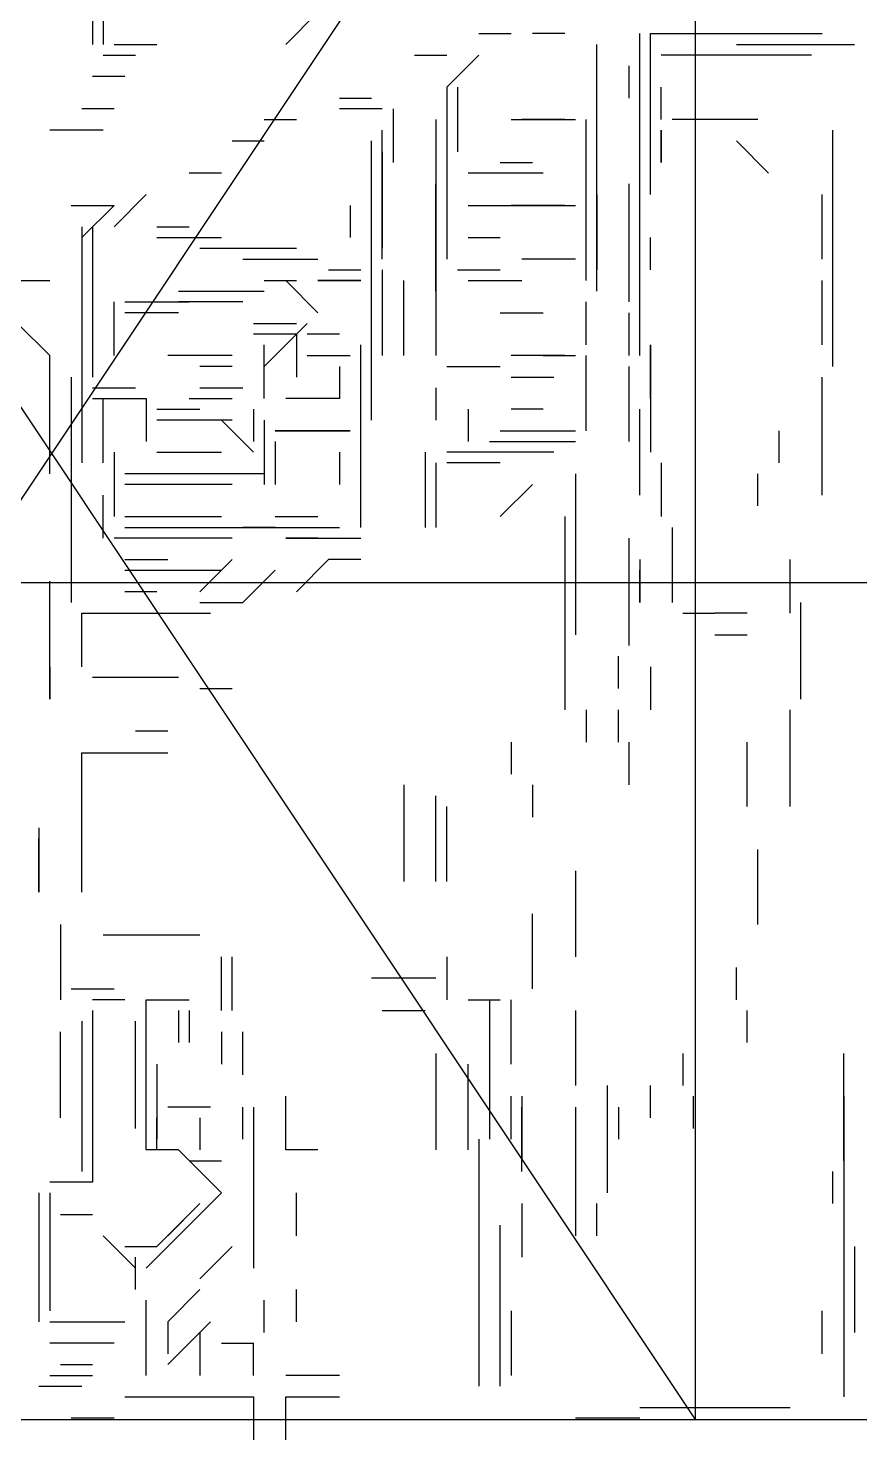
# Model space of a CAD drawing. Extents: x 34 to 168, y 38 to 138.
# Drawn here: x 61.63 to 74.55, y 54.69 to 76.6 of the extents above; entities that cross this region are included whole.
import ezdxf

# ---------------------------------------------------------------- set-up
doc = ezdxf.new("R2010")
doc.units = 0
doc.layers.add('STRUCTURE', color=1, linetype='CONTINUOUS')

msp = doc.modelspace()

# ---------------------------------------------------------------- linework, layer by layer
for p, q in [((62.8003, 79.8536), (62.8003, 76.5203)), ((62.8003, 79.8536), (62.8003, 76.3536)), ((62.6337, 78.8536), (62.6337, 76.3536)), ((62.6337, 78.5203), (62.6337, 76.3536)), ((62.6337, 78.5203), (62.6337, 76.3536)), ((62.6337, 78.3536), (62.6337, 76.3536)), ((66.1337, 76.8536), (65.6337, 76.3536)), ((68.6337, 76.5203), (69.1337, 76.5203)), ((69.967, 76.5203), (69.467, 76.5203)), ((71.1337, 73.5203), (71.1337, 76.5203)), ((71.1337, 74.8536), (71.1337, 76.5203)), ((71.3003, 75.8536), (71.3003, 76.5203)), ((71.3003, 76.5203), (73.967, 76.5203)), ((71.3003, 75.687), (71.3003, 76.5203)), ((71.3003, 75.187), (71.3003, 76.5203)), ((71.3003, 76.5203), (73.967, 76.5203)), ((71.3003, 74.0203), (71.3003, 76.5203)), ((71.3003, 74.187), (71.3003, 76.5203)), ((71.3003, 75.687), (71.3003, 76.5203)), ((71.3003, 75.187), (71.3003, 76.5203)), ((71.3003, 76.5203), (73.967, 76.5203)), ((71.467, 76.5203), (72.467, 76.5203)), ((71.6337, 76.5203), (73.467, 76.5203)), ((71.6337, 76.5203), (73.8003, 76.5203)), ((71.6337, 76.5203), (73.6337, 76.5203)), ((71.6337, 76.5203), (73.467, 76.5203)), ((62.967, 76.3536), (63.467, 76.3536)), ((63.1337, 76.3536), (63.6337, 76.3536)), ((63.1337, 76.3536), (63.6337, 76.3536)), ((63.1337, 76.3536), (63.6337, 76.3536)), ((63.1337, 76.3536), (63.6337, 76.3536)), ((63.1337, 76.3536), (63.6337, 76.3536)), ((63.1337, 76.3536), (63.6337, 76.3536)), ((70.467, 74.3536), (70.467, 76.3536)), ((70.467, 75.3536), (70.467, 76.3536)), ((72.6337, 76.3536), (74.467, 76.3536)), ((62.8003, 76.187), (63.3003, 76.187)), ((67.6337, 76.187), (68.1337, 76.187)), ((68.6337, 76.187), (68.1337, 75.687)), ((68.6337, 76.187), (68.1337, 75.687)), ((68.6337, 76.187), (68.1337, 75.687)), ((68.6337, 76.187), (68.1337, 75.687)), ((68.6337, 76.187), (68.1337, 75.687)), ((68.6337, 76.187), (68.1337, 75.687)), ((68.6337, 76.187), (68.1337, 75.687)), ((73.8003, 76.187), (71.467, 76.187)), ((63.1337, 75.8536), (62.6337, 75.8536)), ((70.967, 75.5203), (70.967, 76.0203)), ((68.1337, 75.687), (68.1337, 74.687)), ((68.1337, 75.687), (68.1337, 74.5203)), ((68.1337, 75.687), (68.1337, 74.8536)), ((68.1337, 75.687), (68.1337, 75.187)), ((68.1337, 75.687), (68.1337, 74.687)), ((68.1337, 75.687), (68.1337, 74.687)), ((68.1337, 75.687), (68.1337, 74.5203)), ((68.3003, 75.687), (68.3003, 74.687)), ((71.467, 75.187), (71.467, 75.687)), ((66.467, 75.5203), (66.967, 75.5203)), ((62.967, 75.3536), (62.467, 75.3536)), ((65.3003, 75.187), (65.8003, 75.187)), ((65.3003, 75.187), (65.8003, 75.187)), ((65.3003, 75.187), (65.8003, 75.187)), ((65.3003, 75.187), (65.8003, 75.187)), ((67.1337, 75.3536), (66.467, 75.3536)), ((67.1337, 75.3536), (66.6337, 75.3536)), ((67.3003, 75.3536), (67.3003, 74.8536)), ((67.967, 75.187), (67.967, 71.5203)), ((67.967, 75.187), (67.967, 71.5203)), ((69.1337, 75.187), (70.1337, 75.187)), ((69.967, 75.187), (69.3003, 75.187)), ((70.3003, 73.3536), (70.3003, 75.187)), ((70.467, 72.5203), (70.467, 75.187)), ((72.967, 75.187), (71.6337, 75.187)), ((72.967, 75.187), (71.6337, 75.187)), ((62.8003, 75.0203), (61.967, 75.0203)), ((67.1337, 73.187), (67.1337, 75.0203)), ((67.1337, 73.5203), (67.1337, 75.0203)), ((67.1337, 73.0203), (67.1337, 75.0203)), ((67.1337, 73.0203), (67.1337, 75.0203)), ((67.1337, 73.0203), (67.1337, 75.0203)), ((67.1337, 73.187), (67.1337, 75.0203)), ((67.1337, 73.187), (67.1337, 75.0203)), ((67.1337, 73.187), (67.1337, 75.0203)), ((67.1337, 73.0203), (67.1337, 75.0203)), ((67.3003, 75.0203), (67.3003, 74.5203)), ((67.3003, 75.0203), (67.3003, 74.5203)), ((67.967, 75.0203), (67.967, 71.687)), ((71.467, 75.0203), (71.467, 74.5203)), ((71.467, 74.5203), (71.467, 75.0203)), ((71.467, 75.0203), (71.467, 74.5203)), ((71.467, 74.5203), (71.467, 75.0203)), ((74.1337, 71.3536), (74.1337, 75.0203)), ((64.8003, 74.8536), (65.3003, 74.8536)), ((66.967, 73.0203), (66.967, 74.8536)), ((66.967, 73.0203), (66.967, 74.8536)), ((66.967, 73.187), (66.967, 74.8536)), ((67.1337, 73.0203), (67.1337, 74.8536)), ((73.1337, 74.3536), (72.6337, 74.8536)), ((67.1337, 74.687), (67.1337, 73.187)), ((67.967, 74.5203), (67.967, 72.187)), ((67.967, 74.5203), (67.967, 71.687)), ((67.967, 74.5203), (67.967, 72.187)), ((67.967, 74.5203), (67.967, 72.187)), ((68.1337, 74.5203), (68.1337, 73.187)), ((68.967, 74.5203), (69.467, 74.5203)), ((64.6337, 74.3536), (64.1337, 74.3536)), ((64.6337, 74.3536), (64.1337, 74.3536)), ((64.6337, 74.3536), (64.1337, 74.3536)), ((67.967, 74.3536), (67.967, 71.5203)), ((67.967, 74.3536), (67.967, 72.187)), ((67.967, 74.3536), (67.967, 72.187)), ((68.1337, 74.3536), (68.1337, 73.0203)), ((69.6337, 74.3536), (68.467, 74.3536)), ((67.967, 72.5203), (67.967, 74.187)), ((70.967, 73.187), (70.967, 74.187)), ((63.467, 74.0203), (62.967, 73.5203)), ((70.467, 74.0203), (70.467, 73.187)), ((70.467, 72.5203), (70.467, 74.0203)), ((71.1337, 72.3536), (71.1337, 74.0203)), ((71.1337, 72.3536), (71.1337, 74.0203)), ((73.967, 73.0203), (73.967, 74.0203)), ((73.967, 73.0203), (73.967, 74.0203)), ((62.3003, 73.8536), (62.967, 73.8536)), ((62.967, 73.8536), (62.467, 73.3536)), ((62.967, 73.8536), (62.467, 73.3536)), ((62.967, 73.8536), (62.467, 73.3536)), ((62.967, 73.8536), (62.467, 73.3536)), ((66.6337, 73.8536), (66.6337, 73.3536)), ((68.467, 73.8536), (70.1337, 73.8536)), ((69.967, 73.8536), (69.1337, 73.8536)), ((70.467, 72.8536), (70.467, 73.8536)), ((62.467, 73.5203), (62.467, 71.3536)), ((62.6337, 73.5203), (62.6337, 73.0203)), ((62.6337, 73.5203), (62.6337, 71.5203)), ((62.6337, 73.5203), (62.6337, 73.0203)), ((62.6337, 73.5203), (62.6337, 72.8536)), ((62.6337, 73.5203), (62.6337, 71.187)), ((63.6337, 73.5203), (64.1337, 73.5203)), ((70.3003, 72.687), (70.3003, 73.5203)), ((62.467, 73.3536), (62.467, 69.8536)), ((62.467, 73.3536), (62.467, 70.187)), ((62.467, 73.3536), (62.467, 70.187)), ((63.6337, 73.3536), (64.1337, 73.3536)), ((64.1337, 73.3536), (64.6337, 73.3536)), ((66.967, 72.8536), (66.967, 73.3536)), ((68.467, 73.3536), (68.967, 73.3536)), ((70.467, 73.3536), (70.467, 72.8536)), ((70.467, 73.3536), (70.467, 72.8536)), ((70.967, 72.3536), (70.967, 73.3536)), ((71.1337, 71.5203), (71.1337, 73.3536)), ((71.3003, 72.8536), (71.3003, 73.3536)), ((62.467, 73.0203), (62.467, 71.0203)), ((62.467, 73.0203), (62.467, 72.5203)), ((64.3003, 73.187), (64.8003, 73.187)), ((64.8003, 73.187), (65.467, 73.187)), ((64.967, 73.0203), (65.467, 73.0203)), ((64.967, 73.0203), (65.6337, 73.0203)), ((65.3003, 73.187), (65.8003, 73.187)), ((65.6337, 73.0203), (66.1337, 73.0203)), ((66.967, 71.8536), (66.967, 73.0203)), ((66.967, 71.8536), (66.967, 73.0203)), ((66.967, 71.8536), (66.967, 73.0203)), ((70.1337, 73.0203), (69.3003, 73.0203)), ((66.3003, 72.8536), (66.8003, 72.8536)), ((66.967, 70.5203), (66.967, 72.8536)), ((66.967, 71.3536), (66.967, 72.8536)), ((66.967, 71.687), (66.967, 72.8536)), ((66.967, 71.687), (66.967, 72.8536)), ((66.967, 71.3536), (66.967, 72.8536)), ((67.1337, 72.8536), (67.1337, 71.5203)), ((68.3003, 72.8536), (68.967, 72.8536)), ((60.8003, 72.687), (61.967, 72.687)), ((65.3003, 72.687), (65.8003, 72.687)), ((65.6337, 72.687), (66.1337, 72.187)), ((66.1337, 72.687), (66.8003, 72.687)), ((66.1337, 72.687), (66.6337, 72.687)), ((66.6337, 72.687), (66.1337, 72.687)), ((66.1337, 72.687), (66.8003, 72.687)), ((66.8003, 72.687), (66.1337, 72.687)), ((67.467, 71.5203), (67.467, 72.687)), ((68.467, 72.687), (69.3003, 72.687)), ((68.6337, 72.687), (69.1337, 72.687)), ((73.967, 71.687), (73.967, 72.687)), ((73.967, 71.687), (73.967, 72.687)), ((62.6337, 72.5203), (62.6337, 71.687)), ((62.967, 71.5203), (62.967, 72.3536)), ((63.1337, 72.3536), (63.8003, 72.3536)), ((63.3003, 72.3536), (63.967, 72.3536)), ((63.467, 72.3536), (64.1337, 72.3536)), ((63.467, 72.3536), (64.1337, 72.3536)), ((63.967, 72.5203), (65.1337, 72.5203)), ((64.967, 72.3536), (63.967, 72.3536)), ((64.1337, 72.5203), (65.3003, 72.5203)), ((64.967, 72.3536), (64.467, 72.3536)), ((64.967, 72.3536), (64.467, 72.3536)), ((64.6337, 72.5203), (65.3003, 72.5203)), ((64.6337, 72.5203), (65.1337, 72.5203)), ((64.6337, 72.5203), (65.3003, 72.5203)), ((64.8003, 72.5203), (65.3003, 72.5203)), ((64.8003, 72.5203), (65.3003, 72.5203)), ((70.3003, 71.687), (70.3003, 72.3536)), ((63.8003, 72.187), (63.1337, 72.187)), ((63.967, 72.187), (63.1337, 72.187)), ((68.967, 72.187), (69.6337, 72.187)), ((70.967, 71.5203), (70.967, 72.187)), ((70.967, 71.5203), (70.967, 72.187)), ((61.967, 71.5203), (61.467, 72.0203)), ((62.467, 72.0203), (62.467, 71.187)), ((65.1337, 72.0203), (65.8003, 72.0203)), ((65.1337, 72.0203), (65.8003, 72.0203)), ((65.1337, 72.0203), (65.8003, 72.0203)), ((65.1337, 72.0203), (65.8003, 72.0203)), ((65.967, 72.0203), (65.3003, 71.3536)), ((62.467, 71.8536), (62.467, 71.187)), ((62.467, 71.8536), (62.467, 71.187)), ((65.8003, 71.8536), (65.1337, 71.8536)), ((65.3003, 70.8536), (65.3003, 71.687)), ((65.3003, 70.8536), (65.3003, 71.687)), ((65.3003, 70.8536), (65.3003, 71.687)), ((65.8003, 71.8536), (65.8003, 71.187)), ((65.8003, 71.687), (65.8003, 71.187)), ((65.8003, 71.687), (65.8003, 71.187)), ((66.467, 71.8536), (65.967, 71.8536)), ((66.8003, 68.8536), (66.8003, 71.687)), ((66.8003, 68.8536), (66.8003, 71.687)), ((71.3003, 70.8536), (71.3003, 71.687)), ((71.3003, 71.687), (71.3003, 70.0203)), ((61.967, 69.687), (61.967, 71.5203)), ((64.6337, 71.5203), (63.8003, 71.5203)), ((64.8003, 71.5203), (63.967, 71.5203)), ((64.8003, 71.5203), (63.967, 71.5203)), ((65.3003, 71.0203), (65.3003, 71.5203)), ((65.3003, 70.8536), (65.3003, 71.5203)), ((65.3003, 71.0203), (65.3003, 71.5203)), ((65.3003, 71.0203), (65.3003, 71.5203)), ((65.967, 71.5203), (66.6337, 71.5203)), ((66.8003, 68.8536), (66.8003, 71.5203)), ((66.8003, 68.8536), (66.8003, 71.5203)), ((69.967, 71.5203), (69.1337, 71.5203)), ((69.6337, 71.5203), (70.1337, 71.5203)), ((70.3003, 70.5203), (70.3003, 71.5203)), ((64.8003, 71.3536), (64.3003, 71.3536)), ((65.3003, 70.8536), (65.3003, 71.3536)), ((66.467, 71.3536), (66.467, 70.8536)), ((68.1337, 71.3536), (68.6337, 71.3536)), ((68.1337, 71.3536), (68.8003, 71.3536)), ((68.1337, 71.3536), (68.8003, 71.3536)), ((68.1337, 71.3536), (68.8003, 71.3536)), ((68.3003, 71.3536), (68.8003, 71.3536)), ((68.467, 71.3536), (68.967, 71.3536)), ((70.967, 70.187), (70.967, 71.3536)), ((62.3003, 71.187), (62.3003, 69.3536)), ((62.6337, 71.0203), (63.3003, 71.0203)), ((62.6337, 71.0203), (63.3003, 71.0203)), ((62.6337, 71.0203), (63.1337, 71.0203)), ((64.3003, 71.0203), (64.967, 71.0203)), ((66.8003, 70.5203), (66.8003, 71.187)), ((66.967, 70.5203), (66.967, 71.0203)), ((66.967, 70.5203), (66.967, 71.0203)), ((67.967, 71.0203), (67.967, 70.5203)), ((69.1337, 71.187), (69.8003, 71.187)), ((70.3003, 70.3536), (70.3003, 71.0203)), ((70.3003, 70.3536), (70.3003, 71.0203)), ((73.967, 69.3536), (73.967, 71.187)), ((62.6337, 70.8536), (63.467, 70.8536)), ((62.8003, 69.8536), (62.8003, 70.8536)), ((62.8003, 70.8536), (63.467, 70.8536)), ((62.8003, 70.187), (62.8003, 70.8536)), ((62.8003, 70.8536), (63.467, 70.8536)), ((62.8003, 70.187), (62.8003, 70.8536)), ((62.8003, 70.8536), (63.467, 70.8536)), ((63.467, 70.8536), (63.467, 70.187)), ((64.1337, 70.8536), (64.6337, 70.8536)), ((64.1337, 70.8536), (64.6337, 70.8536)), ((64.3003, 70.8536), (64.8003, 70.8536)), ((66.1337, 70.8536), (65.6337, 70.8536)), ((66.1337, 70.8536), (65.6337, 70.8536)), ((66.467, 70.8536), (65.8003, 70.8536)), ((63.6337, 70.687), (64.3003, 70.687)), ((63.6337, 70.687), (64.1337, 70.687)), ((63.6337, 70.687), (64.1337, 70.687)), ((63.6337, 70.687), (64.3003, 70.687)), ((65.1337, 70.687), (65.1337, 70.187)), ((68.467, 70.687), (68.467, 70.187)), ((68.467, 70.687), (68.467, 70.187)), ((69.6337, 70.687), (69.1337, 70.687)), ((71.1337, 69.3536), (71.1337, 70.687)), ((64.6337, 70.5203), (63.6337, 70.5203)), ((64.6337, 70.5203), (63.6337, 70.5203)), ((64.467, 70.5203), (63.6337, 70.5203)), ((64.8003, 70.5203), (63.8003, 70.5203)), ((64.6337, 70.5203), (63.8003, 70.5203)), ((64.6337, 70.5203), (63.8003, 70.5203)), ((64.6337, 70.5203), (63.8003, 70.5203)), ((64.6337, 70.5203), (63.967, 70.5203)), ((65.1337, 70.0203), (64.6337, 70.5203)), ((65.1337, 70.0203), (64.6337, 70.5203)), ((65.1337, 70.0203), (64.6337, 70.5203)), ((65.3003, 70.5203), (65.3003, 69.687)), ((65.467, 70.3536), (66.467, 70.3536)), ((66.467, 70.3536), (65.467, 70.3536)), ((65.467, 70.3536), (66.467, 70.3536)), ((66.467, 70.3536), (65.467, 70.3536)), ((66.6337, 70.3536), (65.467, 70.3536)), ((66.6337, 70.3536), (65.467, 70.3536)), ((65.6337, 70.3536), (66.6337, 70.3536)), ((65.6337, 70.3536), (66.1337, 70.3536)), ((66.8003, 68.8536), (66.8003, 70.3536)), ((66.8003, 68.8536), (66.8003, 70.3536)), ((68.967, 70.3536), (70.1337, 70.3536)), ((69.1337, 70.3536), (69.967, 70.3536)), ((73.3003, 69.8536), (73.3003, 70.3536)), ((65.3003, 70.187), (65.3003, 69.5203)), ((65.3003, 70.187), (65.3003, 69.687)), ((65.3003, 70.187), (65.3003, 69.5203)), ((65.467, 70.187), (65.467, 69.5203)), ((68.8003, 70.187), (69.6337, 70.187)), ((68.8003, 70.187), (69.6337, 70.187)), ((68.967, 70.187), (69.8003, 70.187)), ((68.967, 70.187), (69.967, 70.187)), ((69.1337, 70.187), (70.1337, 70.187)), ((69.1337, 70.187), (70.1337, 70.187)), ((62.967, 70.0203), (62.967, 69.5203)), ((63.6337, 70.0203), (64.6337, 70.0203)), ((63.6337, 70.0203), (64.467, 70.0203)), ((63.6337, 70.0203), (64.6337, 70.0203)), ((63.6337, 70.0203), (64.6337, 70.0203)), ((63.6337, 70.0203), (64.6337, 70.0203)), ((63.6337, 70.0203), (64.6337, 70.0203)), ((66.467, 70.0203), (66.467, 69.5203)), ((66.8003, 68.8536), (66.8003, 70.0203)), ((66.8003, 68.8536), (66.8003, 70.0203)), ((66.8003, 68.8536), (66.8003, 70.0203)), ((67.8003, 70.0203), (67.8003, 68.8536)), ((69.8003, 70.0203), (68.1337, 70.0203)), ((69.3003, 70.0203), (68.1337, 70.0203)), ((69.6337, 70.0203), (68.967, 70.0203)), ((69.6337, 70.0203), (68.967, 70.0203)), ((66.8003, 68.8536), (66.8003, 69.8536)), ((67.8003, 69.8536), (67.8003, 68.8536)), ((67.8003, 69.8536), (67.8003, 68.8536)), ((67.967, 69.8536), (67.967, 69.0203)), ((67.967, 69.8536), (67.967, 69.0203)), ((67.967, 69.8536), (67.967, 69.0203)), ((68.967, 69.8536), (68.1337, 69.8536)), ((71.467, 69.8536), (71.467, 69.0203)), ((62.3003, 69.5203), (62.3003, 67.687)), ((62.967, 69.5203), (62.967, 69.0203)), ((65.1337, 69.687), (63.1337, 69.687)), ((65.3003, 69.687), (63.1337, 69.687)), ((65.1337, 69.687), (63.1337, 69.687)), ((65.1337, 69.687), (63.1337, 69.687)), ((64.8003, 69.5203), (63.1337, 69.5203)), ((64.467, 69.687), (63.467, 69.687)), ((64.8003, 69.687), (63.8003, 69.687)), ((67.967, 69.687), (67.967, 68.8536)), ((68.967, 69.0203), (69.467, 69.5203)), ((68.967, 69.0203), (69.467, 69.5203)), ((68.967, 69.0203), (69.467, 69.5203)), ((68.967, 69.0203), (69.467, 69.5203)), ((70.1337, 69.687), (70.1337, 68.3536)), ((70.1337, 69.687), (70.1337, 67.187)), ((70.1337, 69.687), (70.1337, 67.687)), ((70.1337, 69.687), (70.1337, 67.187)), ((72.967, 69.187), (72.967, 69.687)), ((62.3003, 69.3536), (62.3003, 68.187)), ((62.3003, 69.3536), (62.3003, 68.187)), ((62.8003, 68.687), (62.8003, 69.3536)), ((67.8003, 69.3536), (67.8003, 68.8536)), ((63.1337, 69.0203), (63.6337, 69.0203)), ((63.1337, 68.8536), (64.967, 68.8536)), ((63.1337, 68.8536), (64.967, 68.8536)), ((63.1337, 68.8536), (64.967, 68.8536)), ((63.1337, 68.8536), (64.967, 68.8536)), ((63.3003, 69.0203), (64.6337, 69.0203)), ((63.3003, 68.8536), (64.967, 68.8536)), ((63.467, 68.8536), (64.967, 68.8536)), ((63.467, 68.8536), (64.967, 68.8536)), ((63.467, 68.8536), (66.3003, 68.8536)), ((63.6337, 68.8536), (64.1337, 68.8536)), ((63.8003, 68.8536), (66.467, 68.8536)), ((64.8003, 68.8536), (65.3003, 68.8536)), ((65.467, 68.8536), (64.967, 68.8536)), ((65.467, 68.8536), (64.967, 68.8536)), ((65.467, 68.8536), (64.967, 68.8536)), ((65.467, 69.0203), (66.1337, 69.0203)), ((65.467, 68.8536), (66.1337, 68.8536)), ((65.467, 68.8536), (65.967, 68.8536)), ((65.467, 68.8536), (66.1337, 68.8536)), ((65.467, 68.8536), (66.1337, 68.8536)), ((69.967, 69.0203), (69.967, 66.5203)), ((71.6337, 68.8536), (71.6337, 67.687)), ((64.8003, 68.687), (62.967, 68.687)), ((64.8003, 68.687), (62.967, 68.687)), ((64.8003, 68.687), (62.967, 68.687)), ((63.8003, 68.687), (63.1337, 68.687)), ((64.467, 68.687), (63.1337, 68.687)), ((64.1337, 68.687), (63.1337, 68.687)), ((63.8003, 68.687), (63.1337, 68.687)), ((63.6337, 68.687), (63.1337, 68.687)), ((63.6337, 68.687), (63.1337, 68.687)), ((66.1337, 68.687), (65.6337, 68.687)), ((65.6337, 68.687), (66.6337, 68.687)), ((66.1337, 68.687), (65.6337, 68.687)), ((66.1337, 68.687), (65.6337, 68.687)), ((65.8003, 68.687), (66.8003, 68.687)), ((65.8003, 68.687), (66.6337, 68.687)), ((65.8003, 68.687), (66.6337, 68.687)), ((66.1337, 68.687), (66.6337, 68.687)), ((70.967, 67.0203), (70.967, 68.687)), ((63.1337, 68.3536), (63.8003, 68.3536)), ((63.1337, 68.3536), (63.8003, 68.3536)), ((63.1337, 68.3536), (63.6337, 68.3536)), ((63.1337, 68.3536), (63.6337, 68.3536)), ((63.1337, 68.187), (64.1337, 68.187)), ((63.1337, 68.187), (64.467, 68.187)), ((63.1337, 68.187), (64.467, 68.187)), ((63.1337, 68.187), (64.467, 68.187)), ((63.467, 68.187), (64.6337, 68.187)), ((64.8003, 68.3536), (64.3003, 67.8536)), ((64.967, 67.687), (65.467, 68.187)), ((64.967, 67.687), (65.467, 68.187)), ((64.967, 67.687), (65.467, 68.187)), ((66.3003, 68.3536), (65.8003, 67.8536)), ((66.3003, 68.3536), (65.8003, 67.8536)), ((66.8003, 68.3536), (66.3003, 68.3536)), ((66.8003, 68.3536), (66.3003, 68.3536)), ((69.967, 68.187), (69.967, 66.0203)), ((71.1337, 68.3536), (71.1337, 67.687)), ((71.1337, 68.3536), (71.1337, 67.687)), ((71.1337, 67.687), (71.1337, 68.187)), ((71.1337, 67.687), (71.1337, 68.187)), ((73.467, 67.5203), (73.467, 68.3536)), ((73.467, 67.5203), (73.467, 68.3536)), ((61.967, 66.187), (61.967, 68.0203)), ((63.6337, 67.8536), (63.1337, 67.8536)), ((62.467, 66.687), (62.467, 67.5203)), ((62.467, 67.5203), (64.467, 67.5203)), ((64.3003, 67.687), (64.8003, 67.687)), ((64.3003, 67.687), (64.967, 67.687)), ((64.3003, 67.687), (64.8003, 67.687)), ((64.3003, 67.687), (64.8003, 67.687)), ((64.3003, 67.687), (64.8003, 67.687)), ((64.3003, 67.687), (64.967, 67.687)), ((64.467, 67.687), (64.967, 67.687)), ((71.8003, 67.5203), (72.3003, 67.5203)), ((72.8003, 67.5203), (72.3003, 67.5203)), ((73.6337, 66.187), (73.6337, 67.687)), ((72.3003, 67.187), (72.8003, 67.187)), ((70.8003, 66.3536), (70.8003, 66.8536)), ((61.967, 66.687), (61.967, 66.187)), ((69.967, 66.687), (69.967, 66.0203)), ((69.967, 66.687), (69.967, 66.0203)), ((71.3003, 66.687), (71.3003, 66.0203)), ((71.3003, 66.687), (71.3003, 66.0203)), ((63.967, 66.5203), (62.6337, 66.5203)), ((69.967, 66.5203), (69.967, 66.0203)), ((64.3003, 66.3536), (64.8003, 66.3536)), ((70.3003, 66.0203), (70.3003, 65.5203)), ((70.3003, 66.0203), (70.3003, 65.5203)), ((70.8003, 65.5203), (70.8003, 66.0203)), ((73.467, 64.5203), (73.467, 66.0203)), ((63.8003, 65.687), (63.3003, 65.687)), ((62.467, 63.187), (62.467, 65.3536)), ((62.467, 65.3536), (63.8003, 65.3536)), ((63.3003, 65.3536), (63.8003, 65.3536)), ((69.1337, 65.5203), (69.1337, 65.0203)), ((70.967, 64.8536), (70.967, 65.5203)), ((70.967, 64.8536), (70.967, 65.5203)), ((72.8003, 64.5203), (72.8003, 65.5203)), ((72.8003, 64.5203), (72.8003, 65.5203)), ((67.467, 64.8536), (67.467, 63.3536)), ((67.967, 63.3536), (67.967, 64.687)), ((67.967, 63.3536), (67.967, 64.687)), ((67.967, 63.3536), (67.967, 64.687)), ((69.467, 64.8536), (69.467, 64.3536)), ((68.1337, 63.3536), (68.1337, 64.5203)), ((67.467, 64.3536), (67.467, 63.3536)), ((67.467, 64.3536), (67.467, 63.3536)), ((67.467, 64.3536), (67.467, 63.3536)), ((67.967, 63.3536), (67.967, 64.3536)), ((61.8003, 64.187), (61.8003, 63.187)), ((61.8003, 63.187), (61.8003, 64.0203)), ((67.467, 63.8536), (67.467, 63.3536)), ((72.967, 62.687), (72.967, 63.8536)), ((70.1337, 63.5203), (70.1337, 62.187)), ((62.1337, 62.687), (62.1337, 61.687)), ((62.1337, 62.687), (62.1337, 61.5203)), ((62.1337, 62.687), (62.1337, 61.5203)), ((62.1337, 62.687), (62.1337, 61.687)), ((69.467, 61.8536), (69.467, 62.8536)), ((69.467, 61.687), (69.467, 62.8536)), ((69.467, 61.687), (69.467, 62.8536)), ((69.467, 61.687), (69.467, 62.8536)), ((69.467, 61.687), (69.467, 62.8536)), ((62.1337, 62.5203), (62.1337, 61.8536)), ((62.1337, 62.5203), (62.1337, 61.687)), ((62.1337, 62.5203), (62.1337, 61.8536)), ((64.3003, 62.5203), (62.8003, 62.5203)), ((63.3003, 62.5203), (62.8003, 62.5203)), ((64.3003, 62.5203), (62.8003, 62.5203)), ((64.1337, 62.5203), (62.8003, 62.5203)), ((63.467, 62.5203), (62.8003, 62.5203)), ((63.3003, 62.5203), (62.8003, 62.5203)), ((64.3003, 62.5203), (62.8003, 62.5203)), ((63.8003, 62.5203), (63.1337, 62.5203)), ((64.6337, 61.3536), (64.6337, 62.187)), ((64.6337, 61.687), (64.6337, 62.187)), ((64.6337, 61.3536), (64.6337, 62.187)), ((64.8003, 61.3536), (64.8003, 62.187)), ((68.1337, 62.187), (68.1337, 61.5203)), ((68.1337, 62.187), (68.1337, 61.5203)), ((68.1337, 62.187), (68.1337, 61.5203)), ((67.967, 61.8536), (66.967, 61.8536)), ((72.6337, 61.5203), (72.6337, 62.0203)), ((62.3003, 61.687), (62.967, 61.687)), ((62.3003, 61.687), (62.967, 61.687)), ((62.467, 61.687), (62.967, 61.687)), ((63.1337, 61.5203), (62.6337, 61.5203)), ((63.467, 59.187), (63.467, 61.5203)), ((63.467, 61.5203), (63.967, 61.5203)), ((63.467, 59.187), (63.467, 61.5203)), ((63.467, 61.5203), (64.1337, 61.5203)), ((63.467, 59.187), (63.467, 61.5203)), ((63.467, 61.5203), (64.1337, 61.5203)), ((68.467, 61.5203), (68.967, 61.5203)), ((68.467, 61.5203), (68.967, 61.5203)), ((68.8003, 61.5203), (68.8003, 59.3536)), ((68.8003, 61.5203), (68.8003, 59.687)), ((68.8003, 61.5203), (68.8003, 60.0203)), ((68.8003, 61.5203), (68.8003, 59.687)), ((69.1337, 60.5203), (69.1337, 61.5203)), ((69.1337, 60.5203), (69.1337, 61.5203)), ((69.1337, 60.5203), (69.1337, 61.5203)), ((62.467, 61.187), (62.467, 58.8536)), ((62.6337, 61.3536), (62.6337, 59.687)), ((62.6337, 61.187), (62.6337, 58.687)), ((62.6337, 61.187), (62.6337, 58.8536)), ((62.6337, 61.187), (62.6337, 58.8536)), ((62.6337, 61.187), (62.6337, 58.687)), ((62.6337, 61.187), (62.6337, 58.687)), ((62.6337, 61.187), (62.6337, 58.687)), ((62.6337, 61.187), (62.6337, 58.8536)), ((63.3003, 59.5203), (63.3003, 61.187)), ((63.3003, 59.5203), (63.3003, 61.187)), ((63.467, 59.8536), (63.467, 61.3536)), ((63.967, 61.3536), (63.967, 60.8536)), ((64.1337, 61.3536), (64.1337, 60.8536)), ((67.1337, 61.3536), (67.8003, 61.3536)), ((69.1337, 60.5203), (69.1337, 61.3536)), ((70.1337, 61.3536), (70.1337, 60.187)), ((72.8003, 60.8536), (72.8003, 61.3536)), ((62.1337, 59.687), (62.1337, 61.0203)), ((62.6337, 61.0203), (62.6337, 58.8536)), ((64.6337, 61.0203), (64.6337, 60.5203)), ((64.967, 60.3536), (64.967, 61.0203)), ((68.8003, 60.8536), (68.8003, 59.5203)), ((63.3003, 60.0203), (63.3003, 60.5203)), ((63.3003, 60.0203), (63.3003, 60.5203)), ((63.467, 59.187), (63.467, 60.687)), ((63.6337, 60.5203), (63.6337, 59.3536)), ((67.967, 60.687), (67.967, 59.187)), ((68.467, 59.187), (68.467, 60.5203)), ((71.8003, 60.687), (71.8003, 60.187)), ((74.3003, 59.0203), (74.3003, 60.687)), ((70.6337, 58.5203), (70.6337, 60.187)), ((71.3003, 59.687), (71.3003, 60.187)), ((63.467, 59.187), (63.467, 60.0203)), ((64.467, 59.8536), (63.8003, 59.8536)), ((64.967, 59.3536), (64.967, 59.8536)), ((65.1337, 59.8536), (65.1337, 57.3536)), ((65.6337, 59.187), (65.6337, 60.0203)), ((69.1337, 59.3536), (69.1337, 60.0203)), ((69.3003, 60.0203), (69.3003, 59.0203)), ((69.3003, 58.8536), (69.3003, 59.8536)), ((70.1337, 59.8536), (70.1337, 57.8536)), ((70.8003, 59.8536), (70.8003, 59.3536)), ((71.967, 59.5203), (71.967, 60.0203)), ((74.3003, 60.0203), (74.3003, 55.3536)), ((63.6337, 59.187), (63.6337, 59.687)), ((64.3003, 59.687), (64.3003, 59.187)), ((63.967, 59.187), (63.467, 59.187)), ((63.967, 59.187), (63.467, 59.187)), ((63.967, 59.187), (63.467, 59.187)), ((63.967, 59.187), (63.467, 59.187)), ((63.967, 59.187), (63.467, 59.187)), ((63.967, 59.187), (63.467, 59.187)), ((63.967, 59.187), (63.467, 59.187)), ((63.967, 59.187), (63.467, 59.187)), ((63.967, 59.187), (63.467, 59.187)), ((63.967, 59.187), (63.467, 59.187)), ((64.6337, 58.5203), (63.967, 59.187)), ((66.1337, 59.187), (65.6337, 59.187)), ((68.6337, 59.3536), (68.6337, 56.5203)), ((64.1337, 59.0203), (64.6337, 59.0203)), ((64.1337, 59.0203), (64.6337, 59.0203)), ((64.1337, 59.0203), (64.6337, 59.0203)), ((64.1337, 59.0203), (64.6337, 59.0203)), ((74.1337, 58.3536), (74.1337, 58.8536)), ((61.8003, 58.5203), (61.8003, 56.5203)), ((61.8003, 58.5203), (61.8003, 56.687)), ((61.8003, 58.5203), (61.8003, 56.687)), ((62.467, 58.687), (61.967, 58.687)), ((62.467, 58.687), (61.967, 58.687)), ((62.467, 58.687), (61.967, 58.687)), ((62.467, 58.687), (61.967, 58.687)), ((61.967, 58.5203), (61.967, 56.687)), ((61.967, 58.5203), (61.967, 57.687)), ((61.967, 58.5203), (61.967, 56.687)), ((61.967, 58.5203), (61.967, 56.687)), ((62.6337, 58.687), (62.1337, 58.687)), ((62.6337, 58.687), (62.1337, 58.687)), ((62.6337, 58.687), (62.1337, 58.687)), ((62.6337, 58.687), (62.1337, 58.687)), ((63.467, 57.3536), (64.6337, 58.5203)), ((65.8003, 57.8536), (65.8003, 58.5203)), ((61.967, 58.3536), (61.967, 57.187)), ((63.6337, 57.687), (64.3003, 58.3536)), ((63.6337, 57.687), (64.3003, 58.3536)), ((63.6337, 57.687), (64.3003, 58.3536)), ((63.6337, 57.687), (64.3003, 58.3536)), ((63.6337, 57.687), (64.3003, 58.3536)), ((63.6337, 57.687), (64.3003, 58.3536)), ((63.6337, 57.687), (64.3003, 58.3536)), ((63.6337, 57.687), (64.3003, 58.3536)), ((63.6337, 57.687), (64.3003, 58.3536)), ((63.8003, 57.8536), (64.3003, 58.3536)), ((69.3003, 58.3536), (69.3003, 57.5203)), ((70.467, 57.8536), (70.467, 58.3536)), ((62.1337, 58.187), (62.6337, 58.187)), ((68.6337, 58.187), (68.6337, 55.5203)), ((68.6337, 58.187), (68.6337, 55.5203)), ((68.6337, 58.187), (68.6337, 55.5203)), ((61.8003, 58.0203), (61.8003, 56.687)), ((68.6337, 58.0203), (68.6337, 55.687)), ((68.6337, 58.0203), (68.6337, 55.5203)), ((68.6337, 58.0203), (68.6337, 55.687)), ((68.6337, 58.0203), (68.6337, 55.687)), ((68.6337, 58.0203), (68.6337, 55.8536)), ((68.967, 57.0203), (68.967, 58.0203)), ((68.967, 57.0203), (68.967, 58.0203)), ((68.967, 55.5203), (68.967, 58.0203)), ((68.967, 55.5203), (68.967, 58.0203)), ((63.3003, 57.3536), (62.8003, 57.8536)), ((63.1337, 57.687), (63.6337, 57.687)), ((63.1337, 57.687), (63.6337, 57.687)), ((63.1337, 57.687), (63.6337, 57.687)), ((63.1337, 57.687), (63.6337, 57.687)), ((63.1337, 57.687), (63.6337, 57.687)), ((63.1337, 57.687), (63.6337, 57.687)), ((63.1337, 57.687), (63.6337, 57.687)), ((64.8003, 57.687), (64.3003, 57.187)), ((68.6337, 57.687), (68.6337, 56.187)), ((68.967, 55.687), (68.967, 57.8536)), ((68.967, 55.5203), (68.967, 57.8536)), ((68.967, 55.687), (68.967, 57.8536)), ((68.967, 55.687), (68.967, 57.8536)), ((68.967, 55.8536), (68.967, 57.8536)), ((74.467, 57.687), (74.467, 56.3536)), ((61.8003, 57.5203), (61.8003, 56.687)), ((63.3003, 57.0203), (63.3003, 57.5203)), ((68.967, 56.187), (68.967, 57.5203)), ((64.3003, 57.0203), (63.8003, 56.5203)), ((65.8003, 56.5203), (65.8003, 57.0203)), ((74.467, 57.187), (74.467, 56.3536)), ((74.467, 57.187), (74.467, 56.3536)), ((74.467, 57.0203), (74.467, 56.3536)), ((63.467, 55.687), (63.467, 56.8536)), ((65.3003, 56.3536), (65.3003, 56.8536)), ((65.3003, 56.3536), (65.3003, 56.8536)), ((65.3003, 56.3536), (65.3003, 56.8536)), ((65.3003, 56.3536), (65.3003, 56.8536)), ((65.3003, 56.3536), (65.3003, 56.8536)), ((65.3003, 56.3536), (65.3003, 56.8536)), ((65.3003, 56.3536), (65.3003, 56.8536)), ((74.467, 56.8536), (74.467, 56.3536)), ((68.967, 55.5203), (68.967, 56.687)), ((68.967, 55.5203), (68.967, 56.687)), ((69.1337, 56.687), (69.1337, 55.687)), ((73.967, 56.0203), (73.967, 56.687)), ((61.967, 56.5203), (63.1337, 56.5203)), ((61.967, 56.5203), (62.967, 56.5203)), ((61.967, 56.5203), (62.967, 56.5203)), ((61.967, 56.5203), (63.1337, 56.5203)), ((62.1337, 56.5203), (63.1337, 56.5203)), ((62.1337, 56.5203), (62.967, 56.5203)), ((62.1337, 56.5203), (62.967, 56.5203)), ((62.1337, 56.5203), (62.6337, 56.5203)), ((63.8003, 56.5203), (63.8003, 56.0203)), ((64.467, 56.5203), (63.8003, 55.8536)), ((64.3003, 56.3536), (64.3003, 55.687)), ((62.967, 56.187), (61.967, 56.187)), ((62.6337, 56.187), (61.967, 56.187)), ((62.967, 56.187), (61.967, 56.187)), ((62.6337, 56.187), (62.1337, 56.187)), ((64.6337, 56.187), (65.1337, 56.187)), ((64.6337, 56.187), (65.1337, 56.187)), ((64.6337, 56.187), (65.1337, 56.187)), ((64.6337, 56.187), (65.1337, 56.187)), ((65.1337, 55.687), (65.1337, 56.187)), ((68.6337, 56.187), (68.6337, 55.5203)), ((61.967, 55.687), (62.6337, 55.687)), ((61.967, 55.687), (62.467, 55.687)), ((61.967, 55.687), (62.467, 55.687)), ((62.1337, 55.8536), (62.6337, 55.8536)), ((66.467, 55.687), (65.6337, 55.687)), ((61.8003, 55.5203), (62.467, 55.5203)), ((63.1337, 55.3536), (65.1337, 55.3536)), ((65.1337, 55.3536), (65.1337, 54.687)), ((65.6337, 54.687), (65.6337, 55.3536)), ((65.6337, 55.3536), (66.467, 55.3536)), ((62.967, 55.0203), (62.3003, 55.0203)), ((71.1337, 55.0203), (70.1337, 55.0203)), ((71.1337, 55.187), (73.467, 55.187))]:
    msp.add_line(p, q)
at = {"layer": 'STRUCTURE', "color": 1}
for p, q in [((72, 55), (72, 122)), ((52, 55), (72, 85)), ((72, 55), (52, 85)), ((52, 68), (130, 68)), ((52, 55), (130, 55))]:
    msp.add_line(p, q, dxfattribs=at)

doc.saveas('drawing.dxf')
